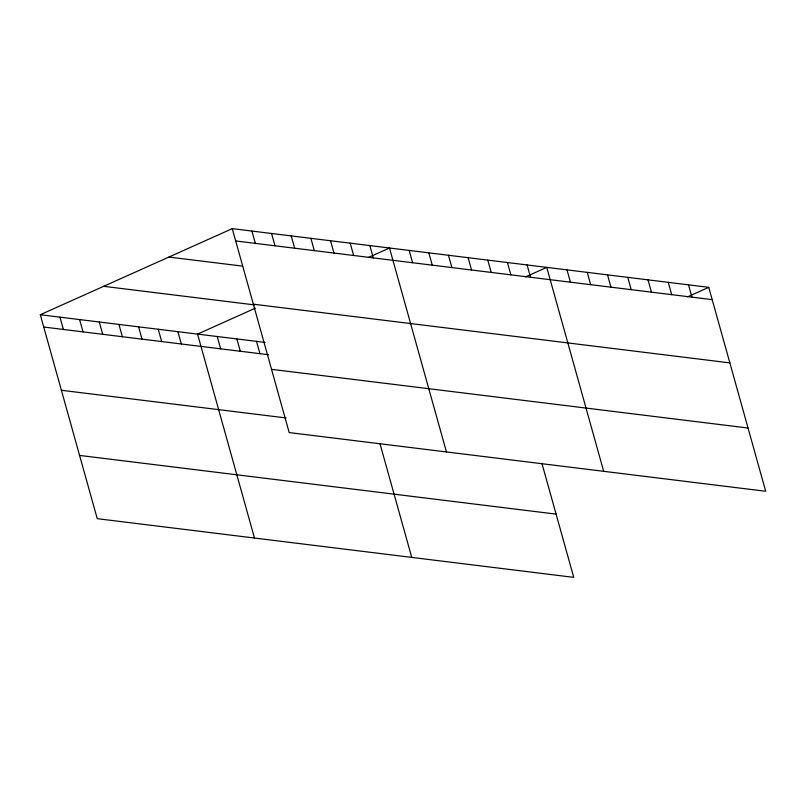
<?xml version="1.0" encoding="UTF-8"?>
<svg xmlns="http://www.w3.org/2000/svg" width="806" height="806" viewBox="0 0 806 806"><rect width="100%" height="100%" fill="white"/><g stroke="black" fill="none" stroke-linecap="round" stroke-linejoin="round"><path stroke-width="1.21" d="M541.944 463.45L573.741 577.358L97.244 518.671L40.3 314.733L232.259 228.642L708.756 287.329L765.7 491.267L289.193 432.58L232.259 228.642M255.331 308.184L197.551 334.097L254.484 538.035M368.382 257.477L389.5 248.006L446.443 451.944M525.633 276.851L546.75 267.38L603.684 471.319M687.649 296.799L708.756 287.329M235.695 240.954L712.192 299.641M168.907 257.054L242.616 266.131M253.346 304.184L729.853 362.881M103.642 286.321L254.746 304.93M40.3 314.733L265.114 342.419M43.736 327.035L268.549 354.731M271.541 369.339L748.049 428.026M61.397 390.275L286.211 417.971M79.582 455.43L556.09 514.117M688.505 284.84L691.941 297.142M668.255 282.342L671.69 294.653M648.004 279.853L651.439 292.155M627.753 277.355L631.189 289.666M607.502 274.856L610.938 287.168M587.252 272.368L590.687 284.669M567.001 269.869L570.436 282.181M527.094 264.952L530.529 277.264M507.437 262.534L510.873 274.846M487.781 260.116L491.217 272.418M468.125 257.698L471.56 270M448.468 255.27L451.904 267.582M428.812 252.852L432.248 265.164M409.156 250.434L412.591 262.736M369.843 245.588L373.279 257.9M350.187 243.17L353.622 255.472M330.531 240.742L333.966 253.054M379.928 443.491L411.735 557.399M310.874 238.324L314.32 250.636M291.218 235.906L294.664 248.218M271.572 233.488L275.007 245.79M251.915 231.06L255.351 243.372M256.51 341.361L259.955 353.673M236.853 338.943L240.299 351.245M217.207 336.515L220.643 348.827M177.894 331.679L181.33 343.991M158.238 329.261L161.674 341.563M138.582 326.833L142.017 339.145M118.925 324.415L122.361 336.727M99.269 321.997L102.705 334.299M79.613 319.569L83.048 331.881M59.956 317.151L63.392 329.463"/></g></svg>
